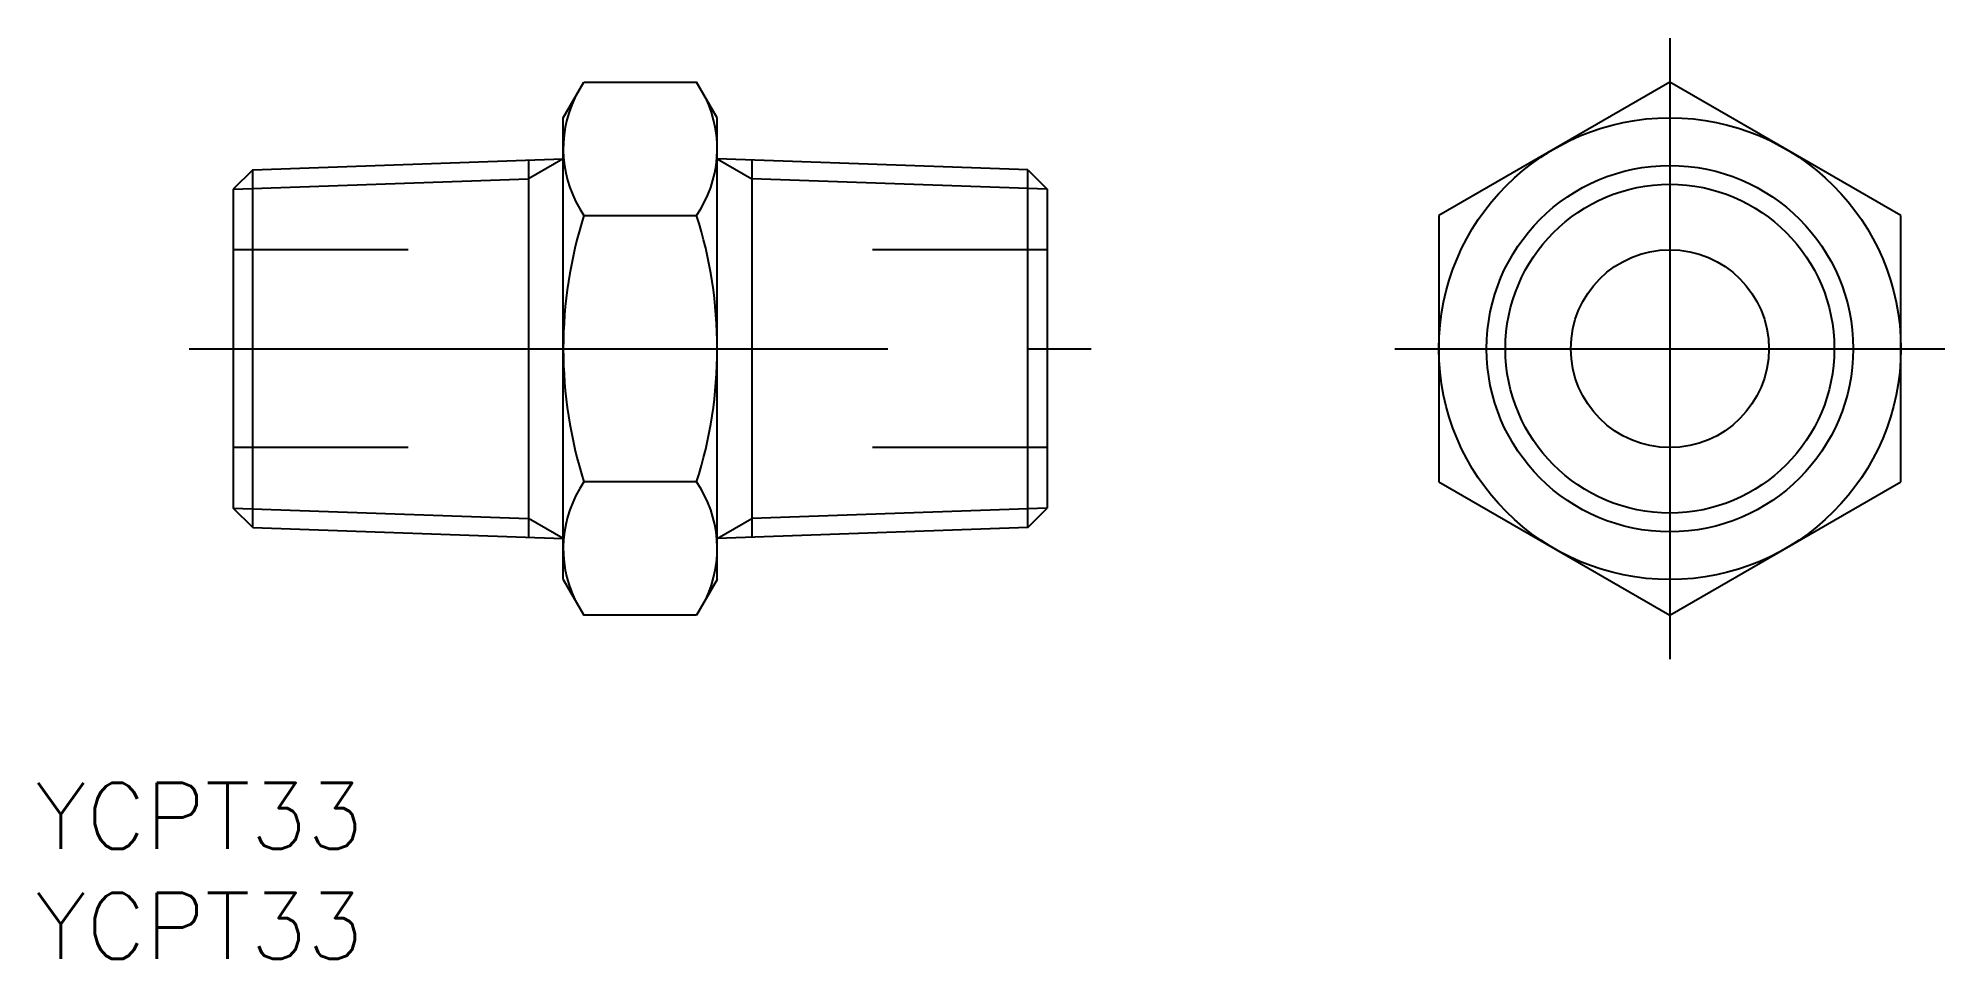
# Model space of a CAD drawing. Extents: x -74.2 to 12.5, y -27.8 to 14.1.
import ezdxf

# ---------------------------------------------------------------- set-up
doc = ezdxf.new("R2010")
doc.units = 0
doc.linetypes.add('CENTER', pattern=[50.8, 31.75, -6.35, 6.35, -6.35])
doc.linetypes.add('DASHED', pattern=[19.05, 12.7, -6.35])
doc.layers.get('0').update_dxf_attribs({"linetype": 'CONTINUOUS'})
doc.layers.add('CENTER', color=1, linetype='CENTER')
doc.styles.get("Standard").update_dxf_attribs({"font": 'txt.shx', "height": 3, "bigfont": 'bigfont.shx'})

msp = doc.modelspace()

# ---------------------------------------------------------------- linework, layer by layer
at = {"color": 7, "linetype": 'CONTINUOUS'}
for p, q in [((-50.3, 10.5), (-49.362, 12.124)), ((-49.362, 12.124), (-44.238, 12.124)), ((-43.3, 10.5), (-44.238, 12.124)), ((0, 12.124), (-10.5, 6.062)), ((10.5, 6.062), (0, 12.124)), ((-50.3, -10.5), (-50.3, 10.5)), ((-43.3, -10.5), (-43.3, 10.5)), ((-64.413, 8.14), (-65.3, 7.253)), ((-64.413, 8.14), (-50.3, 8.633)), ((-64.413, -8.14), (-64.413, 8.14)), ((-51.878, 8.578), (-51.878, -8.578)), ((-29.187, 8.14), (-43.3, 8.633)), ((-41.722, 8.578), (-41.722, -8.578)), ((-29.187, -8.14), (-29.187, 8.14)), ((-29.187, 8.14), (-28.3, 7.253)), ((-65.3, 7.253), (-65.3, -7.253)), ((-28.3, 7.253), (-28.3, -7.253)), ((-49.362, 6.062), (-44.238, 6.062)), ((-10.5, 6.062), (-10.5, -6.062)), ((10.5, -6.062), (10.5, 6.062)), ((-44.238, -6.062), (-49.362, -6.062)), ((-10.5, -6.062), (0, -12.124)), ((0, -12.124), (10.5, -6.062)), ((-64.413, -8.14), (-65.3, -7.253)), ((-29.187, -8.14), (-28.3, -7.253)), ((-64.413, -8.14), (-50.3, -8.633)), ((-29.187, -8.14), (-43.3, -8.633)), ((-50.3, -10.5), (-49.362, -12.124)), ((-43.3, -10.5), (-44.238, -12.124)), ((-44.238, -12.124), (-49.362, -12.124))]:
    msp.add_line(p, q, dxfattribs=at)
at = {"color": 3, "linetype": 'CONTINUOUS'}
for p, q in [((-50.3, 8.633), (-51.878, 7.722)), ((-43.3, 8.633), (-41.722, 7.722)), ((-65.3, 7.253), (-51.878, 7.722)), ((-28.3, 7.253), (-41.722, 7.722)), ((-65.3, -7.253), (-51.878, -7.722)), ((-50.3, -8.633), (-51.878, -7.722)), ((-43.3, -8.633), (-41.722, -7.722)), ((-28.3, -7.253), (-41.722, -7.722))]:
    msp.add_line(p, q, dxfattribs=at)
at = {"color": 3, "linetype": 'DASHED'}
for p, q in [((-57.357, 4.5), (-65.3, 4.5)), ((-28.3, 4.5), (-36.243, 4.5)), ((-57.357, -4.5), (-65.3, -4.5)), ((-28.3, -4.5), (-36.243, -4.5))]:
    msp.add_line(p, q, dxfattribs=at)
at = {"color": 7, "linetype": 'CONTINUOUS'}
for radius in [10.5, 8.331, 4.5]:
    msp.add_circle((0, 0), radius, dxfattribs=at)
at = {"color": 3, "linetype": 'CONTINUOUS'}
msp.add_circle((0, 0), 7.475, dxfattribs=at)
at = {"color": 7, "linetype": 'CONTINUOUS'}
for centre, radius, start, end in [((-44.933, 9.093), 5.367, 154.38425, 214.38425), ((-48.667, 9.093), 5.367, 325.61575, 25.61575), ((-30.238, 0), 20.062, 162.41205, 197.58795), ((-63.362, 0), 20.062, 342.41205, 17.58795), ((-44.933, -9.093), 5.367, 145.61575, 205.61575), ((-48.667, -9.093), 5.367, 334.38425, 34.38425)]:
    msp.add_arc(centre, radius, start, end, dxfattribs=at)
at = {"layer": 'CENTER', "color": 1, "linetype": 'CENTER'}
for p, q in [((0, 14.124), (0, -14.124)), ((-67.3, 0), (-26.3, 0)), ((-12.5, 0), (12.5, 0))]:
    msp.add_line(p, q, dxfattribs=at)

# ---------------------------------------------------------------- texts
at = {"color": 7, "linetype": 'CONTINUOUS'}
for p in [(-74.299, -22.753), (-74.299, -27.753)]:
    msp.add_text('YCPT33', height=3, dxfattribs=at).set_placement(p)

doc.saveas('drawing.dxf')
